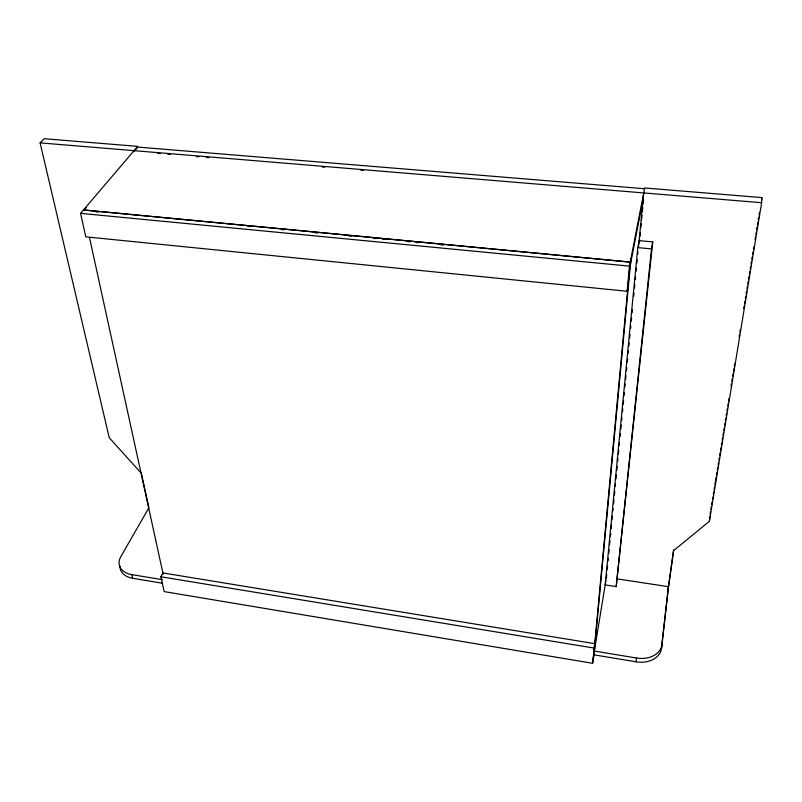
<?xml version="1.0" encoding="UTF-8"?>
<svg xmlns="http://www.w3.org/2000/svg" width="802" height="802" viewBox="0 0 802 802"><rect width="100%" height="100%" fill="white"/><g stroke="black" fill="none" stroke-linecap="round" stroke-linejoin="round"><path stroke-width="1.2" d="M594.132 654.853L636.066 661.81A23.398 17.283 11.4 0 0 661.51 648.196L667.976 590.452L673.65 550.603L709.399 521.29L761.629 202.716L761.9 197.593L644.698 187.979L629.47 266.114L627.134 291.276L85.764 236.831L80.581 213.372L137.693 146.375L44.19 138.706L40.1 142.866L109.242 437.752L141.352 473.31L148.891 507.766L120.811 556.678A21.273 14.456 -14.6 0 0 131.739 574.613L132.631 578.282L162.245 583.194M709.399 521.29L709.79 516.658M592.598 663.294L594.733 643.665L162.896 572.939L160.861 576.768L164.139 591.595L592.598 663.294L594.031 654.502L630.943 258.946M593.32 658.903L630.252 262.084L83.448 209.934M637.78 247.617L605.179 584.929L616.187 586.613L652.748 241.883L639.104 240.64L637.78 247.617L651.535 248.891L652.748 241.883M606.332 578.412L606.723 574.463M607.174 569.701L607.575 565.761M608.016 560.989L608.297 558.302M608.748 553.52L609.139 549.591M609.6 544.738L609.961 540.999M610.442 536.097L610.703 533.43M611.164 528.638L611.555 524.729M612.006 519.907L612.377 516.077M612.848 511.235L613.119 508.558M613.58 503.776L613.961 499.857M614.422 495.014L614.783 491.275M615.264 486.363L615.525 483.666M615.986 478.904L616.367 474.944M616.838 470.112L617.199 466.383M617.68 461.501L617.941 458.744M618.402 454.042L618.783 450.022M619.254 445.22L619.515 442.544M620.086 436.629L620.357 433.822M620.818 429.17L621.209 425.09M621.66 420.469L621.931 417.611M622.502 411.767L622.773 408.89M623.224 404.308L623.595 400.398M624.076 395.597L624.347 392.689M624.918 386.895L625.199 383.968M625.64 379.436L626.011 375.506M626.482 370.735L626.763 367.757M627.324 362.033L627.615 359.035M628.177 353.331L628.417 350.835M628.898 345.862L629.189 342.835M629.67 337.853L630.001 334.424M630.583 328.459L630.823 325.973M631.314 321L631.605 317.913M632.086 312.92L632.417 309.532M633.72 296.128L634.021 292.981M634.502 287.998L634.833 284.63M635.354 279.276L635.595 276.78M636.136 271.266L636.437 268.058M636.928 263.066L637.249 259.738M637.77 254.344L638.011 251.858M638.492 246.866L643.735 192.931M639.374 242.755L639.655 239.848M639.976 236.53L640.377 232.369M640.828 227.818L641.229 223.638M641.59 219.898L642.031 215.367M642.402 211.638L642.803 207.437M643.174 203.698L643.535 199.959M616.187 586.613L651.535 248.891M667.996 590.292L673.58 549.791M661.51 648.196L668.517 586.683L616.678 578.813M636.066 661.81L636.537 658.021A23.469 17.283 11.3 0 0 662.051 644.407M594.392 650.723L605.911 580.478M710.081 514.262L710.492 511.796M710.893 509.33L711.294 506.874M711.695 504.408L712.096 501.942M712.507 499.476L712.908 497.009M713.309 494.543L713.71 492.087M714.121 489.621L714.522 487.155M714.923 484.689L716.136 477.3M716.537 474.834L716.938 472.368M717.339 469.902L717.75 467.436M718.151 464.98L718.552 462.513M718.953 460.047L719.354 457.581M719.765 455.115L720.166 452.659M720.567 450.193L720.968 447.727M721.379 445.26L721.78 442.794M722.181 440.328L722.582 437.872M722.983 435.406L723.394 432.94M723.795 430.473L724.196 428.007M724.597 425.551L725.008 423.085M725.409 420.619L725.81 418.153M726.211 415.687L726.612 413.22M727.023 410.764L727.424 408.298M727.825 405.832L728.226 403.366M728.637 400.9L729.038 398.444M731.053 386.113L731.454 383.657M731.855 381.191L732.266 378.724M732.667 376.258L733.068 373.792M733.469 371.336L733.88 368.87M734.281 366.404L734.682 363.938M739.113 336.83L739.524 334.364M739.925 331.898L740.326 329.442M743.755 308.489L744.156 306.023M744.557 303.567L744.968 301.101M745.369 298.635L745.77 296.169M746.171 293.702L746.582 291.246M746.983 288.78L747.384 286.314M747.785 283.848L748.186 281.382M748.597 278.916L748.998 276.459M749.399 273.993L749.8 271.527M750.211 269.061L750.612 266.595M751.013 264.139L751.414 261.673M751.815 259.206L752.226 256.74M752.627 254.274L753.028 251.808M753.429 249.352L753.84 246.886M755.043 239.487L755.444 237.031M755.855 234.565L756.256 232.099M756.657 229.633L757.058 227.166M757.469 224.7L757.87 222.244M758.271 219.778L758.672 217.312M759.073 214.846L759.484 212.38M761.499 200.059L761.9 197.593M627.134 291.276L627.906 287.256M629.66 268.429L643.164 198.926M85.042 209.001L86.466 207.327M134.124 151.428L137.824 147.087L644.628 188.741M40.1 142.866L761.629 202.716M157.793 153.393L160.29 153.593M167.758 154.215L170.255 154.425M196.41 156.601L198.906 156.801M206.385 157.423L208.871 157.633M322.234 167.057L324.73 167.257M360.86 170.265L363.346 170.465M83.468 209.994L630.242 262.144M96.06 211.868L98.556 212.109M247.958 226.375L250.445 226.615M281.572 229.583L284.058 229.823M315.186 232.791L317.672 233.031M348.8 236.009L351.296 236.239M373.702 238.384L376.188 238.615M382.414 239.217L384.91 239.447M407.316 241.592L409.812 241.833M416.037 242.425L418.524 242.665M440.93 244.8L443.426 245.041M80.581 213.372L629.47 266.114M160.861 576.768L594.011 648.056M131.739 574.613L162.515 579.696M593.45 650.913L636.537 658.021M89.483 237.522L163.197 574.302M132.631 578.282A21.223 14.466 -14.7 0 1 119.969 566.162"/></g></svg>
